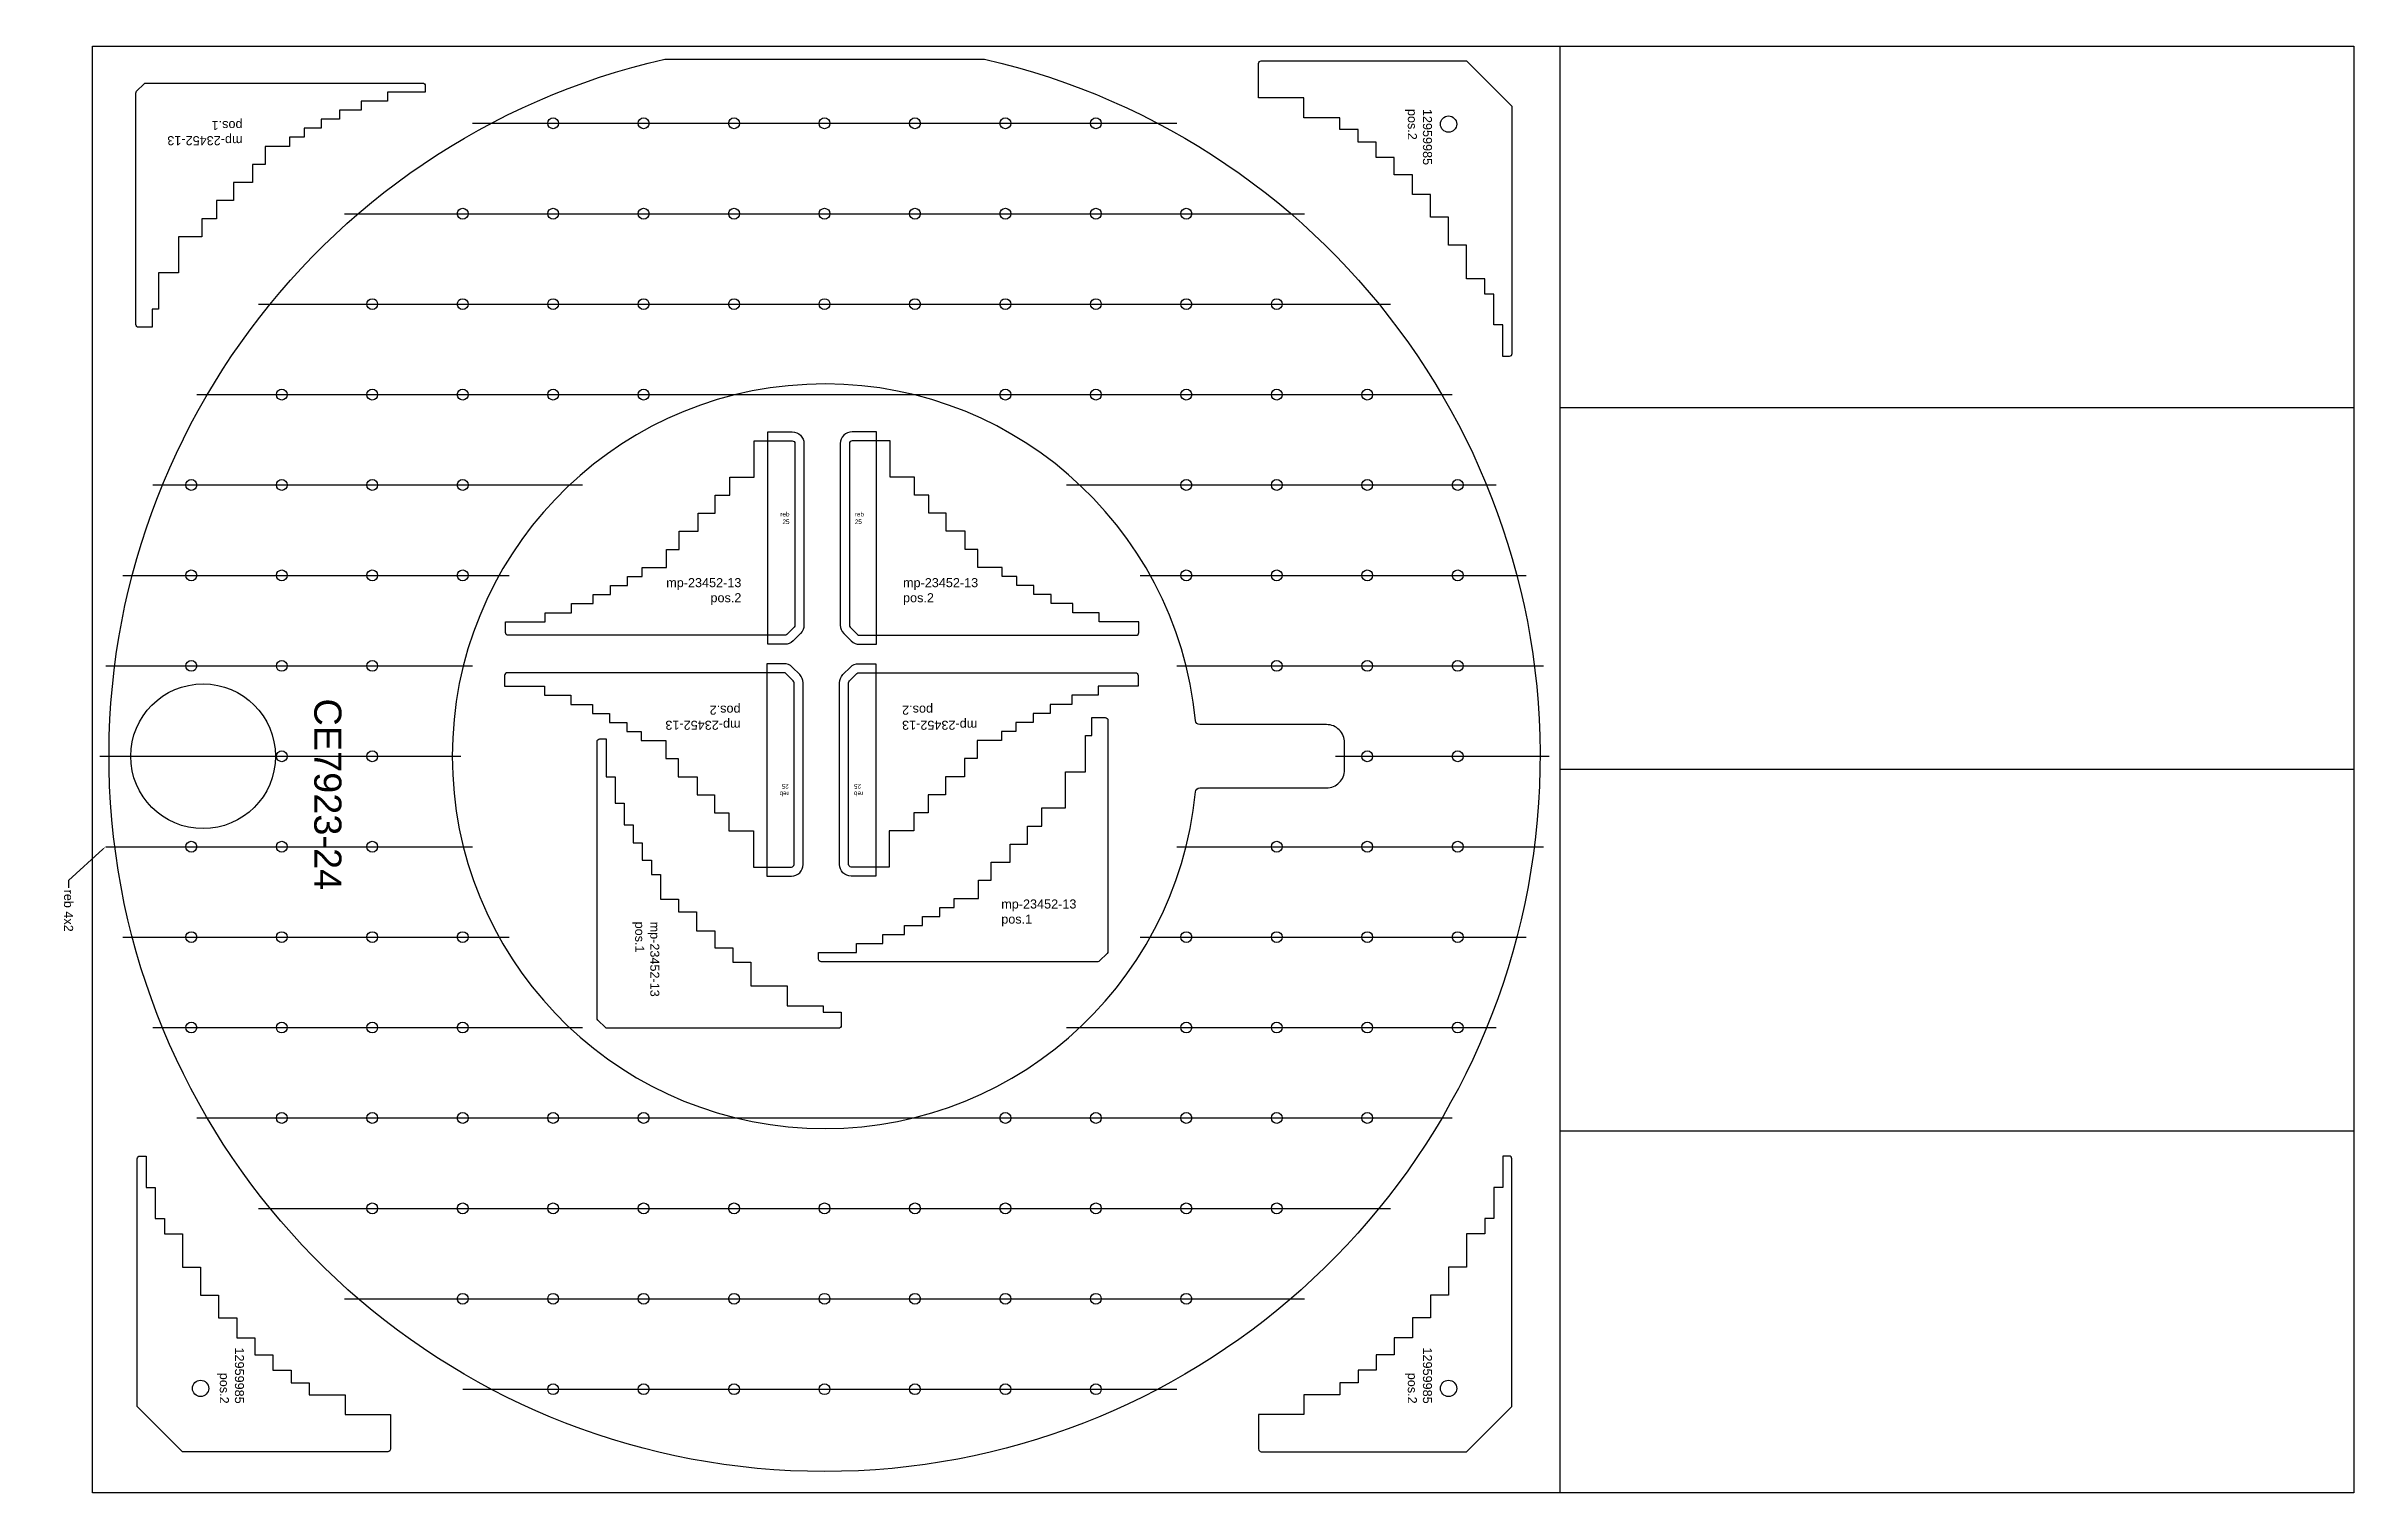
# Model space of a CAD drawing. Header units: millimetres. Extents: x 12644 to 15195, y 2487 to 4087.
import ezdxf
from ezdxf import colors
from ezdxf.entities.mleader import LeaderData, LeaderLine
from ezdxf.math import Vec2, Vec3

# ---------------------------------------------------------------- set-up
doc = ezdxf.new("R2010")
doc.units = ezdxf.units.MM
for name, color, linetype in [('CE7923-24', 7, 'Continuous'), ('Des.', 7, 'Continuous'), ('mp-23452-13', 7, 'Continuous'), ('Rebaixo', 6, 'Continuous'), ('Texto', 3, 'Continuous')]:
    doc.layers.add(name, color=color, linetype=linetype)
doc.styles.get("Standard").update_dxf_attribs({"font": 'arial.ttf'})

msp = doc.modelspace()

# ---------------------------------------------------------------- linework, layer by layer
for p, q in [((14318, 2487.3), (14318, 4087.3)), ((15195.4, 3687.3), (14318, 3687.3)), ((15195.4, 3287.3), (14318, 3287.3)), ((15195.4, 2887.3), (14318, 2887.3))]:
    msp.add_line(p, q)
at = {"color": 1}
msp.add_lwpolyline([(15195.4, 2487.3), (12695.4, 2487.3), (12695.4, 4087.3), (15195.4, 4087.3)], close=True, dxfattribs=at)
at = {"color": 2}
for points in [[(13195.9, 3450.7), (13195.9, 3460.7), (13224.9, 3460.7), (13224.9, 3470.7), (13248.9, 3470.7), (13248.9, 3480.7), (13267.9, 3480.7), (13267.9, 3490.7), (13286.9, 3490.7), (13286.9, 3500.7), (13302.9, 3500.7), (13302.9, 3510.7), (13329.9, 3510.7), (13329.9, 3530.7), (13343.9, 3530.7), (13343.9, 3550.7), (13364.9, 3550.7), (13364.9, 3570.7), (13383.9, 3570.7), (13383.9, 3590.7), (13399.9, 3590.7), (13399.9, 3610.7), (13426.9, 3610.7), (13426.9, 3650.7), (13468.9, 3650.7, -0.414214), (13471.9, 3647.7), (13471.9, 3447, -0.198912), (13471, 3444.8), (13462.8, 3436.6, -0.198912), (13460.7, 3435.7), (13154.9, 3435.7, -0.414214), (13151.9, 3438.7), (13151.9, 3450.7)], [(13808.1, 3450.7), (13808.1, 3460.7), (13779.1, 3460.7), (13779.1, 3470.7), (13755.1, 3470.7), (13755.1, 3480.7), (13736.1, 3480.7), (13736.1, 3490.7), (13717.1, 3490.7), (13717.1, 3500.7), (13701.1, 3500.7), (13701.1, 3510.7), (13674.1, 3510.7), (13674.1, 3530.7), (13660.1, 3530.7), (13660.1, 3550.7), (13639.1, 3550.7), (13639.1, 3570.7), (13620.1, 3570.7), (13620.1, 3590.7), (13604.1, 3590.7), (13604.1, 3610.7), (13577.1, 3610.7), (13577.1, 3650.7), (13535.1, 3650.7, 0.414214), (13532.1, 3647.7), (13532.1, 3447, 0.198912), (13533, 3444.8), (13541.2, 3436.6, 0.198912), (13543.4, 3435.7), (13849.1, 3435.7, 0.414214), (13852.1, 3438.7), (13852.1, 3450.7)], [(13195, 3379.3), (13195, 3369.3), (13224, 3369.3), (13224, 3359.3), (13248, 3359.3), (13248, 3349.3), (13267, 3349.3), (13267, 3339.3), (13286, 3339.3), (13286, 3329.3), (13302, 3329.3), (13302, 3319.3), (13329, 3319.3), (13329, 3299.3), (13343, 3299.3), (13343, 3279.3), (13364, 3279.3), (13364, 3259.3), (13383, 3259.3), (13383, 3239.3), (13399, 3239.3), (13399, 3219.3), (13426, 3219.3), (13426, 3179.3), (13468, 3179.3, 0.414214), (13471, 3182.3), (13471, 3383.1, 0.198912), (13470.1, 3385.2), (13461.9, 3393.4, 0.198912), (13459.8, 3394.3), (13154, 3394.3, 0.414214), (13151, 3391.3), (13151, 3379.3)], [(13807.2, 3379.3), (13807.2, 3369.3), (13778.2, 3369.3), (13778.2, 3359.3), (13754.2, 3359.3), (13754.2, 3349.3), (13735.2, 3349.3), (13735.2, 3339.3), (13716.2, 3339.3), (13716.2, 3329.3), (13700.2, 3329.3), (13700.2, 3319.3), (13673.2, 3319.3), (13673.2, 3299.3), (13659.2, 3299.3), (13659.2, 3279.3), (13638.2, 3279.3), (13638.2, 3259.3), (13619.2, 3259.3), (13619.2, 3239.3), (13603.2, 3239.3), (13603.2, 3219.3), (13576.2, 3219.3), (13576.2, 3179.3), (13534.2, 3179.3, -0.414214), (13531.2, 3182.3), (13531.2, 3383.1, -0.198912), (13532.1, 3385.2), (13540.3, 3393.4, -0.198912), (13542.5, 3394.3), (13848.2, 3394.3, -0.414214), (13851.2, 3391.3), (13851.2, 3379.3)]]:
    msp.add_lwpolyline(points, format="xyb", close=True, dxfattribs=at)
for centre in [(14194.5, 4001), (12814.8, 2602.8), (14194.5, 2602.8)]:
    msp.add_circle(centre, 9, dxfattribs=at)
for centre in [(13904.6, 3501.9), (14004.6, 3501.9), (14004.6, 3401.9)]:
    msp.add_circle(centre, 6)
at = {"layer": 'CE7923-24'}
for points in [[(13327.9, 4072.9), (13681.4, 4072.9, -8.83742)], [(13914.7, 3262.4, -0.386347), (13919.7, 3266.9), (14059.6, 3266.9, 0.414214), (14079.6, 3286.9), (14079.6, 3316.9, 0.414214), (14059.6, 3336.9), (13919.7, 3336.9, -0.386347), (13914.7, 3341.4, 20.801928)]]:
    msp.add_lwpolyline(points, format="xyb", close=True, dxfattribs=at)
for centre, radius in [((13204.6, 4001.9), 6), ((13304.6, 4001.9), 6), ((13404.6, 4001.9), 6), ((13504.6, 4001.9), 6), ((13604.6, 4001.9), 6), ((13704.6, 4001.9), 6), ((13804.6, 4001.9), 6), ((13104.6, 3901.9), 6), ((13204.6, 3901.9), 6), ((13304.6, 3901.9), 6), ((13404.6, 3901.9), 6), ((13504.6, 3901.9), 6), ((13604.6, 3901.9), 6), ((13704.6, 3901.9), 6), ((13804.6, 3901.9), 6), ((13904.6, 3901.9), 6), ((13004.6, 3801.9), 6), ((13104.6, 3801.9), 6), ((13204.6, 3801.9), 6), ((13304.6, 3801.9), 6), ((13404.6, 3801.9), 6), ((13504.6, 3801.9), 6), ((13604.6, 3801.9), 6), ((13704.6, 3801.9), 6), ((13804.6, 3801.9), 6), ((13904.6, 3801.9), 6), ((14004.6, 3801.9), 6), ((12904.6, 3701.9), 6), ((13004.6, 3701.9), 6), ((13104.6, 3701.9), 6), ((13204.6, 3701.9), 6), ((13304.6, 3701.9), 6), ((13704.6, 3701.9), 6), ((13804.6, 3701.9), 6), ((13904.6, 3701.9), 6), ((14004.6, 3701.9), 6), ((14104.6, 3701.9), 6), ((14104.6, 3701.9), 6), ((12804.6, 3601.9), 6), ((12904.6, 3601.9), 6), ((13004.6, 3601.9), 6), ((13104.6, 3601.9), 6), ((13904.6, 3601.9), 6), ((14004.6, 3601.9), 6), ((14104.6, 3601.9), 6), ((14104.6, 3601.9), 6), ((14204.6, 3601.9), 6), ((14204.6, 3601.9), 6), ((12804.6, 3501.9), 6), ((12904.6, 3501.9), 6), ((13004.6, 3501.9), 6), ((13104.6, 3501.9), 6), ((14104.6, 3501.9), 6), ((14204.6, 3501.9), 6), ((12804.6, 3401.9), 6), ((12904.6, 3401.9), 6), ((13004.6, 3401.9), 6), ((14104.6, 3401.9), 6), ((14204.6, 3401.9), 6), ((12817.6, 3301.9), 80), ((12904.6, 3301.9), 6), ((13004.6, 3301.9), 6), ((14104.6, 3301.9), 6), ((14204.6, 3301.9), 6), ((12804.6, 3201.9), 6), ((12904.6, 3201.9), 6), ((13004.6, 3201.9), 6), ((14004.6, 3201.9), 6), ((14104.6, 3201.9), 6), ((14204.6, 3201.9), 6), ((12804.6, 3101.9), 6), ((12904.6, 3101.9), 6), ((13004.6, 3101.9), 6), ((13104.6, 3101.9), 6), ((13904.6, 3101.9), 6), ((14004.6, 3101.9), 6), ((14104.6, 3101.9), 6), ((14204.6, 3101.9), 6), ((12804.6, 3001.9), 6), ((12904.6, 3001.9), 6), ((13004.6, 3001.9), 6), ((13104.6, 3001.9), 6), ((13904.6, 3001.9), 6), ((14004.6, 3001.9), 6), ((14104.6, 3001.9), 6), ((14204.6, 3001.9), 6), ((12904.6, 2901.9), 6), ((13004.6, 2901.9), 6), ((13104.6, 2901.9), 6), ((13204.6, 2901.9), 6), ((13304.6, 2901.9), 6), ((13704.6, 2901.9), 6), ((13804.6, 2901.9), 6), ((13904.6, 2901.9), 6), ((14004.6, 2901.9), 6), ((14104.6, 2901.9), 6), ((13004.6, 2801.9), 6), ((13104.6, 2801.9), 6), ((13204.6, 2801.9), 6), ((13304.6, 2801.9), 6), ((13404.6, 2801.9), 6), ((13504.6, 2801.9), 6), ((13604.6, 2801.9), 6), ((13704.6, 2801.9), 6), ((13804.6, 2801.9), 6), ((13904.6, 2801.9), 6), ((14004.6, 2801.9), 6), ((13104.6, 2701.9), 6), ((13204.6, 2701.9), 6), ((13304.6, 2701.9), 6), ((13404.6, 2701.9), 6), ((13504.6, 2701.9), 6), ((13604.6, 2701.9), 6), ((13704.6, 2701.9), 6), ((13804.6, 2701.9), 6), ((13904.6, 2701.9), 6), ((13204.6, 2601.9), 6), ((13304.6, 2601.9), 6), ((13404.6, 2601.9), 6), ((13504.6, 2601.9), 6), ((13604.6, 2601.9), 6), ((13704.6, 2601.9), 6), ((13804.6, 2601.9), 6)]:
    msp.add_circle(centre, radius, dxfattribs=at)
at = {"layer": 'Des.', "color": 2}
for points in [[(14244.5, 3813), (14234.5, 3813), (14234.5, 3830), (14214.5, 3830), (14214.5, 3867), (14194.5, 3867), (14194.5, 3898), (14174.5, 3898), (14174.5, 3923), (14154.5, 3923), (14154.5, 3945), (14134.5, 3945), (14134.5, 3964), (14114.5, 3964), (14114.5, 3981), (14094.5, 3981), (14094.5, 3995), (14074.5, 3995), (14074.5, 4008), (14034.5, 4008), (14034.5, 4030), (13984.5, 4030), (13984.5, 4068, -0.414214), (13987.5, 4071), (14214.5, 4071), (14264.5, 4021), (14264.5, 3747, -0.414214), (14261.5, 3744), (14254.5, 3744), (14254.5, 3779), (14244.5, 3779)], [(12764.8, 2790.8), (12774.8, 2790.8), (12774.8, 2773.8), (12794.8, 2773.8), (12794.8, 2736.8), (12814.8, 2736.8), (12814.8, 2705.8), (12834.8, 2705.8), (12834.8, 2680.8), (12854.8, 2680.8), (12854.8, 2658.8), (12874.8, 2658.8), (12874.8, 2639.8), (12894.8, 2639.8), (12894.8, 2622.8), (12914.8, 2622.8), (12914.8, 2608.8), (12934.8, 2608.8), (12934.8, 2595.8), (12974.8, 2595.8), (12974.8, 2573.8), (13024.8, 2573.8), (13024.8, 2535.8, -0.414214), (13021.8, 2532.8), (12794.8, 2532.8), (12744.8, 2582.8), (12744.8, 2856.8, -0.414214), (12747.8, 2859.8), (12754.8, 2859.8), (12754.8, 2824.8), (12764.8, 2824.8)], [(14244.5, 2790.8), (14234.5, 2790.8), (14234.5, 2773.8), (14214.5, 2773.8), (14214.5, 2736.8), (14194.5, 2736.8), (14194.5, 2705.8), (14174.5, 2705.8), (14174.5, 2680.8), (14154.5, 2680.8), (14154.5, 2658.8), (14134.5, 2658.8), (14134.5, 2639.8), (14114.5, 2639.8), (14114.5, 2622.8), (14094.5, 2622.8), (14094.5, 2608.8), (14074.5, 2608.8), (14074.5, 2595.8), (14034.5, 2595.8), (14034.5, 2573.8), (13984.5, 2573.8), (13984.5, 2535.8, 0.414214), (13987.5, 2532.8), (14214.5, 2532.8), (14264.5, 2582.8), (14264.5, 2856.8, 0.414214), (14261.5, 2859.8), (14254.5, 2859.8), (14254.5, 2824.8), (14244.5, 2824.8)]]:
    msp.add_lwpolyline(points, format="xyb", close=True, dxfattribs=at)
at = {"layer": 'mp-23452-13', "color": 2}
for points in [[(13063.3, 4036.4), (13021.3, 4036.4), (13021.3, 4026.4), (12992.3, 4026.4), (12992.3, 4016.4), (12968.3, 4016.4), (12968.3, 4006.4), (12948.3, 4006.4), (12948.3, 3996.4), (12929.3, 3996.4), (12929.3, 3986.4), (12913.3, 3986.4), (12913.3, 3976.4), (12886.3, 3976.4), (12886.3, 3956.4), (12872.3, 3956.4), (12872.3, 3936.4), (12851.3, 3936.4), (12851.3, 3916.4), (12832.3, 3916.4), (12832.3, 3896.4), (12816.3, 3896.4), (12816.3, 3876.4), (12790.3, 3876.4), (12790.3, 3836.4), (12768.3, 3836.4), (12768.3, 3796.4), (12761.3, 3796.4), (12761.3, 3776.4), (12746.3, 3776.4, -0.414214), (12743.3, 3779.4), (12743.3, 4035.2, -0.198912), (12744.1, 4037.3), (12752.4, 4045.6, -0.198912), (12754.5, 4046.4), (13060.3, 4046.4, -0.414214), (13063.3, 4043.4)], [(13498, 3084.7), (13540, 3084.7), (13540, 3094.7), (13569, 3094.7), (13569, 3104.7), (13593, 3104.7), (13593, 3114.7), (13613, 3114.7), (13613, 3124.7), (13632, 3124.7), (13632, 3134.7), (13648, 3134.7), (13648, 3144.7), (13675, 3144.7), (13675, 3164.7), (13689, 3164.7), (13689, 3184.7), (13710, 3184.7), (13710, 3204.7), (13729, 3204.7), (13729, 3224.7), (13745, 3224.7), (13745, 3244.7), (13771, 3244.7), (13771, 3284.7), (13793, 3284.7), (13793, 3324.7), (13800, 3324.7), (13800, 3344.7), (13815, 3344.7, -0.414214), (13818, 3341.7), (13818, 3086, -0.198912), (13817.1, 3083.9), (13808.8, 3075.6, -0.198912), (13806.7, 3074.7), (13501, 3074.7, -0.414214), (13498, 3077.7)], [(13263.2, 3321), (13263.2, 3279), (13273.2, 3279), (13273.2, 3250), (13283.2, 3250), (13283.2, 3226), (13293.2, 3226), (13293.2, 3206), (13303.2, 3206), (13303.2, 3187), (13313.2, 3187), (13313.2, 3171), (13323.2, 3171), (13323.2, 3144), (13343.2, 3144), (13343.2, 3130), (13363.2, 3130), (13363.2, 3109), (13383.2, 3109), (13383.2, 3090), (13403.2, 3090), (13403.2, 3074), (13423.2, 3074), (13423.2, 3048), (13463.2, 3048), (13463.2, 3026), (13503.2, 3026), (13503.2, 3019), (13523.2, 3019), (13523.2, 3004, -0.414214), (13520.2, 3001), (13264.5, 3001, -0.198912), (13262.4, 3001.9), (13254.1, 3010.2, -0.198912), (13253.2, 3012.3), (13253.2, 3318, -0.414214), (13256.2, 3321)]]:
    msp.add_lwpolyline(points, format="xyb", close=True, dxfattribs=at)
at = {"layer": 'Rebaixo'}
for p, q in [((13115.3, 4001.9), (13894, 4001.9)), ((12974, 3901.9), (14035.3, 3901.9)), ((12878.9, 3801.9), (14130.4, 3801.9)), ((12810.7, 3701.9), (14198.6, 3701.9)), ((12761.9, 3601.9), (13237, 3601.9)), ((13772.2, 3601.9), (14247.3, 3601.9)), ((12729, 3501.9), (13155.9, 3501.9)), ((13853.4, 3501.9), (14280.3, 3501.9)), ((12709.9, 3401.9), (13115.3, 3401.9)), ((13894, 3401.9), (14299.4, 3401.9)), ((12703.6, 3301.9), (13102.6, 3301.9)), ((14069.6, 3301.9), (14305.6, 3301.9)), ((12709.9, 3201.9), (13115.3, 3201.9)), ((13894, 3201.9), (14299.4, 3201.9)), ((12729, 3101.9), (13155.9, 3101.9)), ((13853.4, 3101.9), (14280.3, 3101.9)), ((12761.9, 3001.9), (13237, 3001.9)), ((13772.2, 3001.9), (14247.3, 3001.9)), ((12810.7, 2901.9), (14198.6, 2901.9)), ((12878.9, 2801.9), (14130.4, 2801.9)), ((12974, 2701.9), (14035.3, 2701.9)), ((13104.6, 2601.9), (13894, 2601.9))]:
    msp.add_line(p, q, dxfattribs=at)
at = {"layer": 'Rebaixo', "color": 2}
for points in [[(13441.9, 3660.7), (13468.9, 3660.7, -0.414214), (13481.9, 3647.7), (13481.9, 3447, -0.198912), (13478.1, 3437.8), (13469.9, 3429.5, -0.198912), (13460.7, 3425.7), (13441.9, 3425.7)], [(13562.1, 3660.7), (13535.1, 3660.7, 0.414214), (13522.1, 3647.7), (13522.1, 3447, 0.198912), (13525.9, 3437.8), (13534.2, 3429.5, 0.198912), (13543.4, 3425.7), (13562.1, 3425.7)], [(13441, 3169.3), (13468, 3169.3, 0.414214), (13481, 3182.3), (13481, 3383.1, 0.198912), (13477.2, 3392.2), (13468.9, 3400.5, 0.198912), (13459.8, 3404.3), (13441, 3404.3)], [(13561.2, 3169.3), (13534.2, 3169.3, -0.414214), (13521.2, 3182.3), (13521.2, 3383.1, -0.198912), (13525, 3392.2), (13533.3, 3400.5, -0.198912), (13542.5, 3404.3), (13561.2, 3404.3)]]:
    msp.add_lwpolyline(points, format="xyb", close=True, dxfattribs=at)

# ---------------------------------------------------------------- texts
at = {"layer": 'Rebaixo', "color": 2, "char_height": 5}
for insert, attachment_point in [((13465.9, 3572.1), 3), ((13538.1, 3572.1), 1)]:
    msp.add_mtext_dynamic_manual_height_columns('reb 25', width=9.263, gutter_width=12.5, heights=[0], dxfattribs=dict(at, insert=insert, attachment_point=attachment_point))
at = {"layer": 'Rebaixo', "color": 2, "char_height": 5, "rotation": 180}
for insert, attachment_point in [((13465, 3257.9), 1), ((13537.2, 3257.9), 3)]:
    msp.add_mtext_dynamic_manual_height_columns('reb 25', width=9.263, gutter_width=12.5, heights=[0], dxfattribs=dict(at, insert=insert, attachment_point=attachment_point))
at = {"layer": 'Texto', "color": 2, "char_height": 10}
for s, width, insert, attachment_point, rotation in [('mp-23452-13 pos.1', 60.76, (12861.2, 3977.7), 1, 180), ('12959985 pos.2', 12.244, (14146.5, 4017.8), 7, 270), ('mp-23452-13 pos.2', 60.76, (13411.8, 3331.2), 1, 180), ('mp-23452-13 pos.2', 60.76, (13590.4, 3331.2), 3, 180), ('mp-23452-13 pos.1', 60.76, (13322, 3119), 1, 270), ('12959985 pos.2', 12.244, (12862.8, 2585.9), 3, 270), ('12959985 pos.2', 12.244, (14146.5, 2585.9), 9, 270)]:
    msp.add_mtext_dynamic_manual_height_columns(s, width=width, gutter_width=12.5, heights=[0], dxfattribs=dict(at, insert=insert, attachment_point=attachment_point, rotation=rotation))
for s, insert, attachment_point in [('mp-23452-13 pos.2', (13412.7, 3498.9), 3), ('mp-23452-13 pos.2', (13591.4, 3498.9), 1), ('mp-23452-13 pos.1', (13700, 3143.5), 1)]:
    msp.add_mtext_dynamic_manual_height_columns(s, width=60.76, gutter_width=12.5, heights=[0], dxfattribs=dict(at, insert=insert, attachment_point=attachment_point))
at = {"layer": 'Texto', "insert": (12940.1, 3153.8), "char_height": 30, "attachment_point": 9, "rotation": 270}
msp.add_mtext_dynamic_manual_height_columns('CE7923-24', width=320.497, gutter_width=12.5, heights=[0], dxfattribs=at)

# ---------------------------------------------------------------- leaders
at = {"layer": 'Rebaixo'}
ml = msp.add_multileader_mtext('Standard', dxfattribs=at)
ml.set_content('reb 4x2', color=256)
ml.set_leader_properties()
ml.build(insert=Vec2(0, 0))
ctx = ml.context
ctx.base_point, ctx.char_height, ctx.plane_origin, ctx.plane_x_axis, ctx.plane_y_axis = Vec3(12668.8, 3156.4), 10, Vec3(12709.9, 3201.9), Vec3(0, -1), Vec3(1, 0)
notes = []
notes.append((ctx, [(0, (1, 1, 0), (12668.8, 3164.4), (0, -1), 8, [(0, [(12709.9, 3201.9)], 0, [])])]))
ctx.mtext.insert, ctx.mtext.text_direction, ctx.mtext.rotation, ctx.mtext.flow_direction = Vec3(12673.9, 3154.4), Vec3(0, -1), 4.712389, 5
for ctx, leaders in notes:
    for number, flags, end, landing, length, lines in leaders:
        leader = LeaderData()
        leader.index, (leader.has_last_leader_line, leader.has_dogleg_vector, leader.attachment_direction) = number, flags
        leader.last_leader_point, leader.dogleg_vector, leader.dogleg_length = Vec3(end), Vec3(landing), length
        for number, points, colour, breaks in lines:
            line = LeaderLine()
            line.index, line.vertices, line.color, line.breaks = number, Vec3.list(points), colors.encode_raw_color(colour), breaks
            leader.lines.append(line)
        ctx.leaders.append(leader)

doc.saveas('drawing.dxf')
